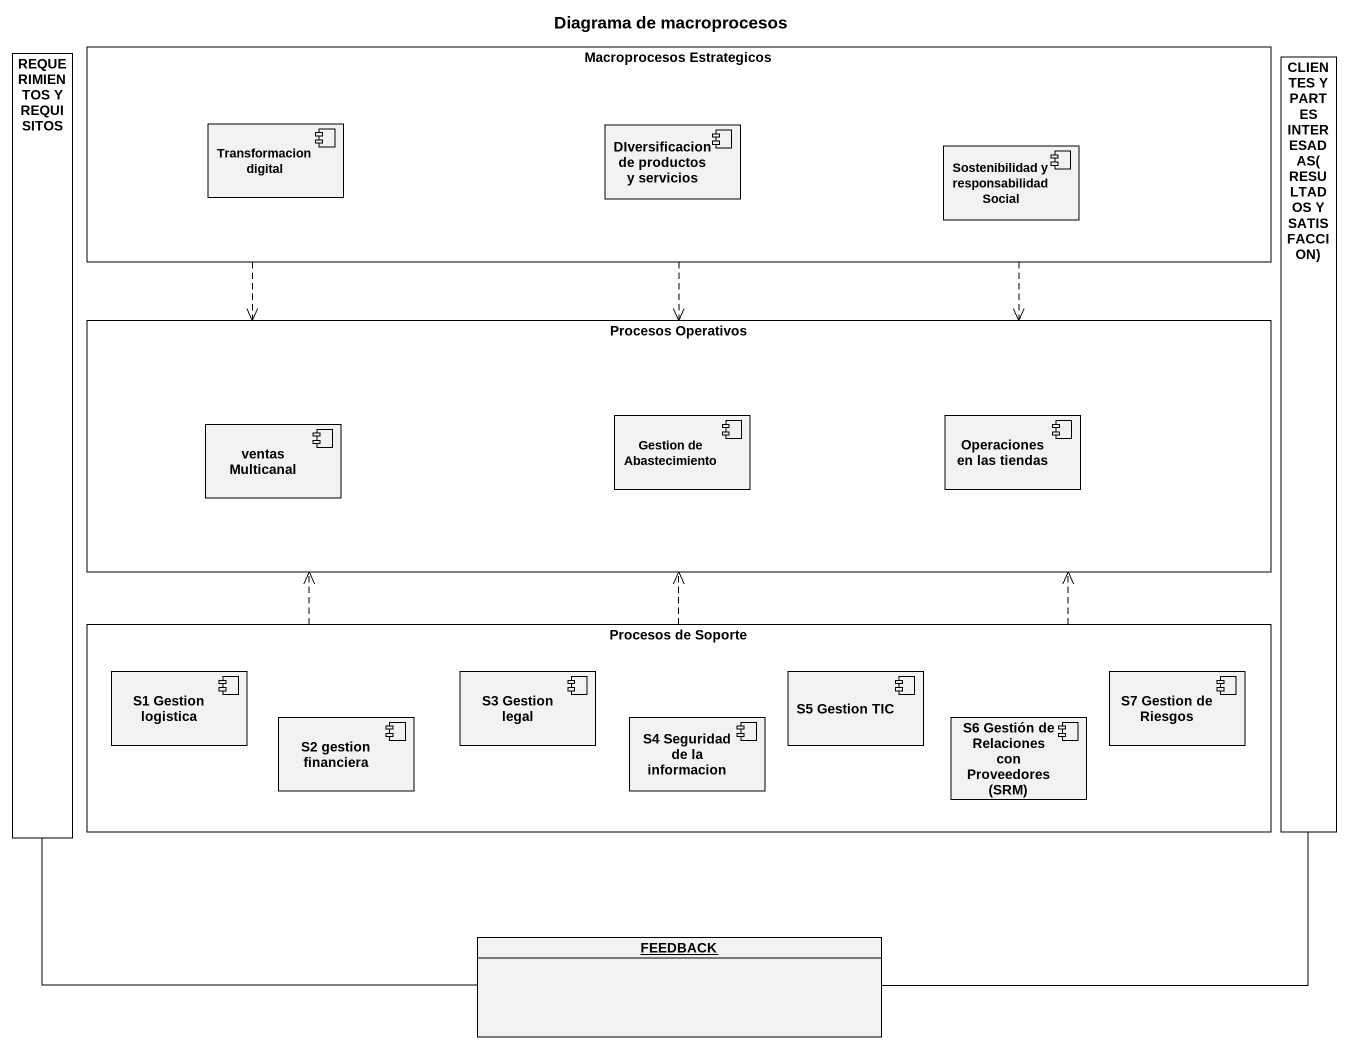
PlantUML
@startuml
title Diagrama de macroprocesos
allowmixing
hide circle
hide empty members
rectangle "REQUERIMIENTOS Y REQUISITOS" as REQUERIMIENTOS_Y_REQUISITOS
rectangle "Macroprocesos Estrategicos" as Macroprocesos_Estrategicos {
  component "Transformacion digital" as Transformacion_digital
  component "DIversificacion de productos y servicios" as DIversificacion_de
  component "Sostenibilidad y responsabilidad Social" as Sostenibilidad_y
}
rectangle "CLIENTES Y PARTES INTERESADAS(RESULTADOS Y SATISFACCION)" as CLIENTES_Y_PARTES
rectangle "Procesos Operativos" as Procesos_Operativos {
  component "ventas Multicanal" as ventas_Multicanal
  component "Gestion de Abastecimiento" as Gestion_de_Abastecimiento
  component "Operaciones en las tiendas" as Operaciones_en_las_tiendas
}
rectangle "Procesos de Soporte" as Procesos_de_Soporte {
  component "S1 Gestion logistica" as S1_Gestion_logistica
  component "S3 Gestion legal" as S3_Gestion_legal
  component "S5 Gestion TIC" as S5_Gestion_TIC
  component "S7 Gestion de Riesgos" as S7_Gestion_de_Riesgos
  component "S2 gestion financiera" as S2_gestion_financiera
  component "S4 Seguridad de la informacion" as S4_Seguridad_de_la
  component "S6 Gestión de Relaciones con Proveedores (SRM)" as S6_Gestión_de_Relaciones
}
object FEEDBACK
Macroprocesos_Estrategicos ..> Procesos_Operativos
Macroprocesos_Estrategicos ..> Procesos_Operativos
Macroprocesos_Estrategicos ..> Procesos_Operativos
Procesos_de_Soporte .up.> Procesos_Operativos
Procesos_de_Soporte .up.> Procesos_Operativos
Procesos_de_Soporte .up.> Procesos_Operativos
FEEDBACK -up- REQUERIMIENTOS_Y_REQUISITOS
FEEDBACK -up- CLIENTES_Y_PARTES
@enduml
